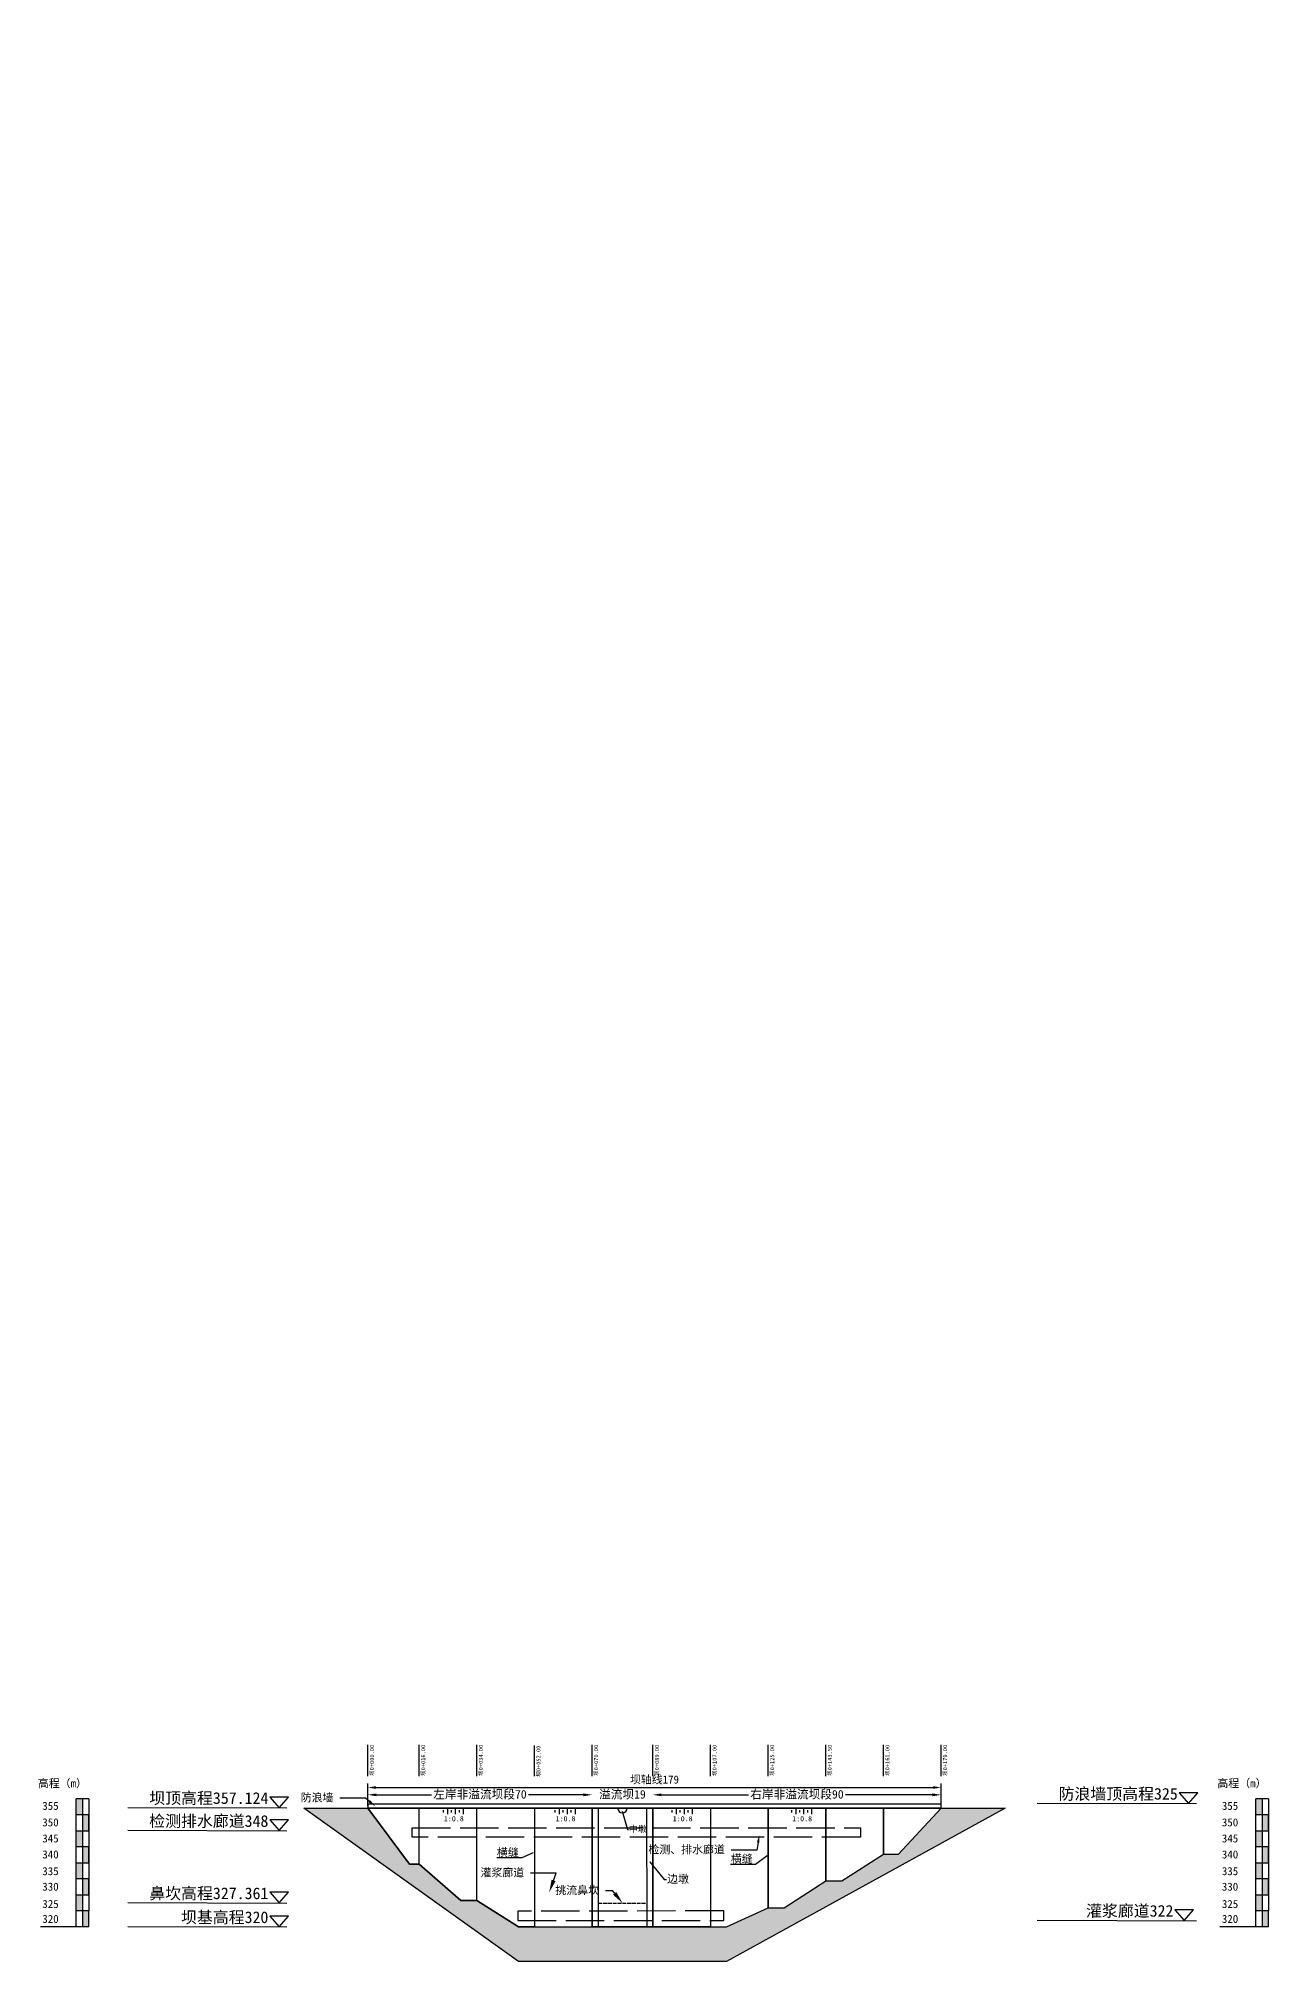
# Model space of a CAD drawing. Header units: millimetres. Extents: x 3513 to 4617, y 1446 to 11297.
# Drawn here: x 4232 to 4617, y 1549 to 2150 of the extents above; entities that cross this region are included whole.
import ezdxf
from ezdxf import colors
from ezdxf.entities.mleader import LeaderData, LeaderLine
from ezdxf.math import Vec2, Vec3

# ---------------------------------------------------------------- set-up
doc = ezdxf.new("R2010")
doc.units = ezdxf.units.MM
doc.linetypes.add('ACAD_ISO02W100', pattern=[15, 12, -3])
doc.styles.get("Standard").update_dxf_attribs({"font": 'simfang.ttf'})
doc.dimstyles.new('ISO-25', dxfattribs={"dimtxt": 2.5, "dimasz": 2.5, "dimexe": 1.25, "dimexo": 0.625, "dimtad": 1, "dimtxsty": 'Standard', "dimcen": 2.5, "dimadec": 0, "dimazin": 0, "dimtfac": 1, "dimtmove": 0, "dimatfit": 3, "dimfxl": 1, "dimarcsym": 0})
doc.dimstyles.get("Standard").update_dxf_attribs({"dimtxt": 0.18, "dimasz": 0.18, "dimexe": 0.18, "dimexo": 0.0625, "dimgap": 0.09, "dimtad": 0, "dimtih": 1, "dimtoh": 1, "dimdec": 4, "dimzin": 0, "dimdsep": 46, "dimtxsty": 'Standard', "dimcen": 0.09, "dimadec": 0, "dimazin": 0, "dimtfac": 1, "dimtdec": 4, "dimtofl": 0, "dimtmove": 0, "dimatfit": 3, "dimfxl": 1, "dimtolj": 1, "dimtzin": 0, "dimarcsym": 0})

# ---------------------------------------------------------------- blocks, each defined once
blk = doc.blocks.new('*D21')
at = {"color": 0, "lineweight": -2, "transparency": 16777216}
for p, q in [((4335.38, 1597.91), (4335.38, 1604.96)), ((4514.38, 1597.91), (4514.38, 1604.96)), ((4337.88, 1603.71), (4511.88, 1603.71))]:
    blk.add_line(p, q, dxfattribs=at)
at = {"color": 0, "transparency": 16777216}
for points in [[(4337.88, 1604.13), (4337.88, 1603.3), (4335.38, 1603.71)], [(4511.88, 1604.13), (4511.88, 1603.3), (4514.38, 1603.71)]]:
    blk.add_solid(points, dxfattribs=at)
at = {"layer": 'Defpoints', "color": 0, "transparency": 16777216}
for p in [(4514.38, 1603.71), (4335.38, 1597.28), (4514.38, 1597.28)]:
    blk.add_point(p, dxfattribs=at)
at = {"color": 0, "transparency": 16777216, "insert": (4424.88, 1606.06), "char_height": 2.5, "attachment_point": 5}
blk.add_mtext('坝轴线179', dxfattribs=at)
blk = doc.blocks.new('*D18')
at = {"color": 0, "lineweight": -2, "transparency": 16777216}
for p, q in [((4335.38, 4936.93), (4335.38, 11227.1)), ((4405.38, 4936.93), (4405.38, 11227.1)), ((4338.06, 1601.44), (4355.24, 1601.44)), ((4402.71, 1601.44), (4385.53, 1601.44))]:
    blk.add_line(p, q, dxfattribs=at)
at = {"color": 0, "transparency": 16777216}
for points in [[(4338.06, 1601.88), (4338.06, 1600.99), (4335.38, 1601.44)], [(4402.71, 1601.88), (4402.71, 1600.99), (4405.38, 1601.44)]]:
    blk.add_solid(points, dxfattribs=at)
at = {"layer": 'Defpoints', "color": 0, "transparency": 16777216}
for p in [(4335.38, 1601.44), (4335.38, 1594.69), (4405.38, 1594.69)]:
    blk.add_point(p, dxfattribs=at)
at = {"color": 0, "transparency": 16777216, "insert": (4370.38, 1601.44), "char_height": 2.6738, "attachment_point": 5}
blk.add_mtext('\\A1;{\\fSimSun|b0|i0|c134|p2;左岸非溢流坝段}70', dxfattribs=at)
blk = doc.blocks.new('*D19')
at = {"color": 0, "lineweight": -2, "transparency": 16777216}
for p, q in [((4424.38, 4936.93), (4424.38, 11227.1)), ((4514.38, 4937.18), (4514.38, 11227.1)), ((4427.06, 1601.44), (4454.24, 1601.44)), ((4511.71, 1601.44), (4484.53, 1601.44))]:
    blk.add_line(p, q, dxfattribs=at)
at = {"color": 0, "transparency": 16777216}
for points in [[(4427.06, 1601.88), (4427.06, 1600.99), (4424.38, 1601.44)], [(4511.71, 1601.88), (4511.71, 1600.99), (4514.38, 1601.44)]]:
    blk.add_solid(points, dxfattribs=at)
at = {"layer": 'Defpoints', "color": 0, "transparency": 16777216}
for p in [(4424.38, 1601.44), (4424.38, 1594.69), (4514.38, 1594.94)]:
    blk.add_point(p, dxfattribs=at)
at = {"color": 0, "transparency": 16777216, "insert": (4469.38, 1601.44), "char_height": 2.6738, "attachment_point": 5}
blk.add_mtext('\\A1;{\\fSimSun|b0|i0|c134|p2;右岸非溢流坝段}90', dxfattribs=at)
blk = doc.blocks.new('*D20')
at = {"color": 0, "lineweight": -2, "transparency": 16777216}
for p, q in [((4405.38, 4936.93), (4405.38, 11227.1)), ((4424.38, 4936.93), (4424.38, 11227.1)), ((4402.71, 1601.44), (4400.03, 1601.44)), ((4427.06, 1601.44), (4429.73, 1601.44))]:
    blk.add_line(p, q, dxfattribs=at)
at = {"color": 0, "transparency": 16777216}
for points in [[(4402.71, 1601.88), (4402.71, 1600.99), (4405.38, 1601.44)], [(4427.06, 1601.88), (4427.06, 1600.99), (4424.38, 1601.44)]]:
    blk.add_solid(points, dxfattribs=at)
at = {"layer": 'Defpoints', "color": 0, "transparency": 16777216}
for p in [(4405.38, 1601.44), (4405.38, 1594.69), (4424.38, 1594.69)]:
    blk.add_point(p, dxfattribs=at)
at = {"color": 0, "transparency": 16777216, "insert": (4414.88, 1601.44), "char_height": 2.6738, "attachment_point": 5}
blk.add_mtext('\\A1;{\\fSimSun|b0|i0|c134|p2;溢流坝}19', dxfattribs=at)

msp = doc.modelspace()

# ---------------------------------------------------------------- hatches: boundary and pattern name
h = msp.add_hatch(color=250)
h.dxf.hatch_style = 1
h.paths.add_polyline_path([(4244.26832, 1595.15931), (4246.26832, 1595.15931), (4246.26832, 1600.15931), (4244.26832, 1600.15931)])
h.paths.add_polyline_path([(4248.26832, 1595.15931), (4246.26832, 1595.15931), (4246.26832, 1590.15931), (4248.26832, 1590.15931)])
h.paths.add_polyline_path([(4246.26832, 1590.15931), (4244.26832, 1590.15931), (4244.26832, 1585.15931), (4246.26832, 1585.15931)])
h.paths.add_polyline_path([(4248.26832, 1585.15931), (4246.26832, 1585.15931), (4246.26832, 1580.15931), (4248.26832, 1580.15931)])
h.paths.add_polyline_path([(4246.26832, 1580.15931), (4244.26832, 1580.15931), (4244.26832, 1575.15931), (4246.26832, 1575.15931)])
h.paths.add_polyline_path([(4248.26832, 1575.15931), (4246.26832, 1575.15931), (4246.26832, 1570.15931), (4248.26832, 1570.15931)])
h.paths.add_polyline_path([(4246.26832, 1570.15931), (4244.26832, 1570.15931), (4244.26832, 1565.15931), (4246.26832, 1565.15931)])
h.paths.add_polyline_path([(4246.26832, 1560.15931), (4248.26832, 1560.15931), (4248.26832, 1565.15931), (4246.26832, 1565.15931)])
h = msp.add_hatch(color=250)
h.dxf.hatch_style = 1
h.paths.add_polyline_path([(4612.66411, 1595.15931), (4614.66411, 1595.15931), (4614.66411, 1600.15931), (4612.66411, 1600.15931)])
h.paths.add_polyline_path([(4616.66411, 1595.15931), (4614.66411, 1595.15931), (4614.66411, 1590.15931), (4616.66411, 1590.15931)])
h.paths.add_polyline_path([(4614.66411, 1590.15931), (4612.66411, 1590.15931), (4612.66411, 1585.15931), (4614.66411, 1585.15931)])
h.paths.add_polyline_path([(4616.66411, 1585.15931), (4614.66411, 1585.15931), (4614.66411, 1580.15931), (4616.66411, 1580.15931)])
h.paths.add_polyline_path([(4614.66411, 1580.15931), (4612.66411, 1580.15931), (4612.66411, 1575.15931), (4614.66411, 1575.15931)])
h.paths.add_polyline_path([(4616.66411, 1575.15931), (4614.66411, 1575.15931), (4614.66411, 1570.15931), (4616.66411, 1570.15931)])
h.paths.add_polyline_path([(4614.66411, 1570.15931), (4612.66411, 1570.15931), (4612.66411, 1565.15931), (4614.66411, 1565.15931)])
h.paths.add_polyline_path([(4614.66411, 1560.15931), (4616.66411, 1560.15931), (4616.66411, 1565.15931), (4614.66411, 1565.15931)])
h = msp.add_hatch()
h.set_pattern_fill('AR-CONC', color=256, scale=0.05)
h.set_pattern_definition([(50, (-16.3225, -278.026), (9.109233, -0.796954), [0.9525, -10.4775]), (355, (-16.3225, -278.026), (-1.762171, 9.552842), [0.762, -8.38203]), (100.45144, (-15.563, -278.092), (7.347062, 8.755888), [0.8095, -8.904512]), (46.1842, (-16.323, -275.486), (13.553952, -2.102116), [1.42875, -15.71625]), (96.63556, (-15.193, -275.661), (11.870207, 12.371306), [1.21425, -13.35678]), (351.18415, (-16.323, -275.486), (11.870207, 12.371306), [1.143, -12.572987]), (21, (-15.0525, -276.121), (7.58072, -5.11326), [0.9525, -10.4775]), (326, (-15.0525, -276.121), (3.090101, 9.209398), [0.762, -8.382]), (71.45144, (-14.421, -276.547), (10.670821, 4.096138), [0.8095, -8.904497]), (37.5, (-16.3225, -278.0258), (0.1544302, 4.227752), [0, -8.2804, 0, -8.509, 0, -8.41375]), (7.5, (-16.3225, -278.026), (3.340983, 5.0090287), [0, -4.8514, 0, -8.0899, 0, -3.20675]), (327.5, (-19.1546, -278.0258), (6.7795298, -0.2864372), [0, -3.175, 0, -9.906, 0, -13.1445]), (317.5, (-20.4246, -278.026), (7.406459, 1.2713246), [0, -4.1275, 0, -6.5786, 0, -9.3345])])
edge = h.paths.add_edge_path()
edge.add_line((4514.38226, 1597.28331), (4534.38226, 1597.28331))
edge.add_line((4534.38226, 1597.28331), (4447.38226, 1549.35531))
edge.add_line((4447.38226, 1549.35531), (4382.38226, 1549.35531))
edge.add_line((4382.38226, 1549.35531), (4315.38226, 1597.28331))
edge.add_line((4315.38226, 1597.28331), (4335.38226, 1597.28331))
edge.add_line((4335.38226, 1597.28331), (4348.38881, 1579.74594))
edge.add_line((4348.38881, 1579.74594), (4351.38881, 1579.74594))
edge.add_line((4351.38881, 1579.74594), (4364.38881, 1568.37306))
edge.add_line((4364.38881, 1568.37306), (4369.38881, 1568.37306))
edge.add_line((4369.38881, 1568.37306), (4382.38881, 1560.15931))
edge.add_line((4382.38881, 1560.15931), (4387.38226, 1560.15931))
edge.add_line((4387.38226, 1560.15931), (4447.37571, 1560.15931))
edge.add_line((4447.37571, 1560.15931), (4460.37571, 1566.18187))
edge.add_line((4460.37571, 1566.18187), (4465.37571, 1566.18187))
edge.add_line((4465.37571, 1566.18187), (4478.37571, 1574.5208))
edge.add_line((4478.37571, 1574.5208), (4483.37571, 1574.5208))
edge.add_line((4483.37571, 1574.5208), (4496.37571, 1582.85972))
edge.add_line((4496.37571, 1582.85972), (4501.09708, 1582.85972))
edge.add_line((4501.09708, 1582.85972), (4514.38226, 1597.28331))
edge.add_line((4514.38226, 1597.28331), (4534.38226, 1597.28331))

# ---------------------------------------------------------------- linework, layer by layer
for p, q in [((4335.38226, 1607.28331), (4335.38226, 1617.06777)), ((4351.38881, 1607.28331), (4351.38881, 1617.06777)), ((4369.3888, 1607.28331), (4369.3888, 1617.06777)), ((4387.38225, 1607.28331), (4387.38225, 1616.81112)), ((4405.38225, 1607.28331), (4405.38225, 1617.06777)), ((4424.38225, 1607.28331), (4424.38225, 1617.06777)), ((4442.38226, 1607.28331), (4442.38226, 1617.06777)), ((4460.37571, 1607.28331), (4460.37571, 1617.06777)), ((4478.37571, 1607.28331), (4478.37571, 1617.06777)), ((4496.37571, 1607.28331), (4496.37571, 1617.06777)), ((4514.38226, 1607.28331), (4514.38226, 1617.06777)), ((4244.26832, 1595.15931), (4244.26832, 1600.15931)), ((4248.26832, 1600.15931), (4244.26832, 1600.15931)), ((4246.26832, 1600.15931), (4246.26832, 1560.15931)), ((4248.26832, 1600.15931), (4248.26832, 1565.15931)), ((4310.58578, 1600.74443), (4304.76078, 1600.74443)), ((4304.76078, 1600.74443), (4307.67328, 1597.41415)), ((4307.67328, 1597.41415), (4310.58578, 1600.74443)), ((4544.38226, 1598.86234), (4594.12405, 1598.72415)), ((4594.60022, 1602.08261), (4588.77522, 1602.08261)), ((4588.77522, 1602.08261), (4591.68772, 1598.75234)), ((4591.68772, 1598.75234), (4594.60022, 1602.08261)), ((4612.66411, 1595.15931), (4612.66411, 1600.15931)), ((4616.66411, 1600.15931), (4612.66411, 1600.15931)), ((4614.66411, 1600.15931), (4614.66411, 1560.15931)), ((4616.66411, 1600.15931), (4616.66411, 1565.15931)), ((4248.26832, 1595.15931), (4244.26832, 1595.15931)), ((4244.26832, 1560.15931), (4244.26832, 1595.15931)), ((4248.26832, 1590.15931), (4248.26832, 1595.15931)), ((4260.36781, 1597.52415), (4310.10961, 1597.38597)), ((4310.58578, 1593.57517), (4304.76078, 1593.57517)), ((4304.76078, 1593.57517), (4307.67328, 1590.2449)), ((4307.67328, 1590.2449), (4310.58578, 1593.57517)), ((4382.37774, 1597.28331), (4335.38226, 1597.28331)), ((4514.38226, 1597.28331), (4335.38226, 1597.28331)), ((4358.98131, 1595.88085), (4358.98131, 1596.67372)), ((4360.19255, 1597.28331), (4360.19255, 1595.37633)), ((4361.47684, 1595.88085), (4361.47684, 1596.67372)), ((4362.68808, 1597.28331), (4362.68808, 1595.37633)), ((4363.97254, 1595.88085), (4363.97254, 1596.67372)), ((4365.18378, 1597.28331), (4365.18378, 1595.37633)), ((4393.87506, 1595.88085), (4393.87506, 1596.67372)), ((4395.0863, 1597.28331), (4395.0863, 1595.37633)), ((4396.37059, 1595.88085), (4396.37059, 1596.67372)), ((4397.58182, 1597.28331), (4397.58182, 1595.37633)), ((4398.86629, 1595.88085), (4398.86629, 1596.67372)), ((4400.07752, 1597.28331), (4400.07752, 1595.37633)), ((4430.45788, 1595.88085), (4430.45788, 1596.67372)), ((4431.66912, 1597.28331), (4431.66912, 1595.37633)), ((4432.95341, 1595.88085), (4432.95341, 1596.67372)), ((4434.16464, 1597.28331), (4434.16464, 1595.37633)), ((4435.44911, 1595.88085), (4435.44911, 1596.67372)), ((4436.66034, 1597.28331), (4436.66034, 1595.37633)), ((4514.38226, 1597.28331), (4444.38226, 1597.28331)), ((4467.75061, 1595.88085), (4467.75061, 1596.67372)), ((4468.98309, 1597.28331), (4468.98309, 1595.37633)), ((4470.24614, 1595.88085), (4470.24614, 1596.67372)), ((4471.47862, 1597.28331), (4471.47862, 1595.37633)), ((4472.74184, 1595.88085), (4472.74184, 1596.67372)), ((4473.97432, 1597.28331), (4473.97432, 1595.37633)), ((4616.66411, 1595.15931), (4612.66411, 1595.15931)), ((4612.66411, 1560.15931), (4612.66411, 1595.15931)), ((4616.66411, 1590.15931), (4616.66411, 1595.15931)), ((4244.26832, 1585.15931), (4244.26832, 1590.15931)), ((4244.26832, 1590.15931), (4248.26832, 1590.15931)), ((4260.36781, 1590.3549), (4310.10961, 1590.21671)), ((4612.66411, 1585.15931), (4612.66411, 1590.15931)), ((4612.66411, 1590.15931), (4616.66411, 1590.15931)), ((4248.26832, 1585.15931), (4244.26832, 1585.15931)), ((4244.26832, 1575.15931), (4244.26832, 1580.15931)), ((4244.26832, 1580.15931), (4248.26832, 1580.15931)), ((4248.26832, 1580.15931), (4248.26832, 1585.15931)), ((4616.66411, 1585.15931), (4612.66411, 1585.15931)), ((4612.66411, 1575.15931), (4612.66411, 1580.15931)), ((4612.66411, 1580.15931), (4616.66411, 1580.15931)), ((4616.66411, 1580.15931), (4616.66411, 1585.15931)), ((4248.26832, 1575.15931), (4244.26832, 1575.15931)), ((4248.26832, 1570.15931), (4248.26832, 1575.15931)), ((4616.66411, 1575.15931), (4612.66411, 1575.15931)), ((4616.66411, 1570.15931), (4616.66411, 1575.15931)), ((4244.26832, 1565.15931), (4244.26832, 1570.15931)), ((4244.26832, 1570.15931), (4248.26832, 1570.15931)), ((4310.58578, 1570.99247), (4304.76078, 1570.99247)), ((4304.76078, 1570.99247), (4307.67328, 1567.6622)), ((4307.67328, 1567.6622), (4310.58578, 1570.99247)), ((4612.66411, 1565.15931), (4612.66411, 1570.15931)), ((4612.66411, 1570.15931), (4616.66411, 1570.15931)), ((4248.26832, 1565.15931), (4244.26832, 1565.15931)), ((4248.26832, 1560.15931), (4248.26832, 1565.15931)), ((4260.36781, 1567.7722), (4310.10961, 1567.63401)), ((4310.58578, 1563.51753), (4304.76078, 1563.51753)), ((4304.76078, 1563.51753), (4307.67328, 1560.18726)), ((4307.67328, 1560.18726), (4310.58578, 1563.51753)), ((4544.38226, 1562.22905), (4594.12405, 1562.09086)), ((4593.24049, 1565.51777), (4587.41549, 1565.51777)), ((4587.41549, 1565.51777), (4590.32799, 1562.1875)), ((4590.32799, 1562.1875), (4593.24049, 1565.51777)), ((4616.66411, 1565.15931), (4612.66411, 1565.15931)), ((4616.66411, 1560.15931), (4616.66411, 1565.15931)), ((4248.26832, 1560.15931), (4233.09642, 1560.15931)), ((4260.36781, 1560.29726), (4310.10961, 1560.15907)), ((4616.66411, 1560.15931), (4601.49221, 1560.15931))]:
    msp.add_line(p, q)
at = {"linetype": 'ACAD_ISO02W100', "ltscale": 0.1}
msp.add_line((4407.35982, 1567.63401), (4422.44522, 1567.63401), dxfattribs=at)
for points in [[(4514.38226, 1597.28331), (4514.38226, 1598.48331), (4335.38226, 1598.48331), (4335.38226, 1597.28331), (4514.38226, 1597.28331)], [(4514.38226, 1597.28331), (4534.38226, 1597.28331), (4447.38226, 1549.35531), (4382.38226, 1549.35531), (4315.38226, 1597.28331), (4335.38226, 1597.28331), (4348.38881, 1579.74594), (4351.38881, 1579.74594), (4364.38881, 1568.37306), (4369.38881, 1568.37306), (4382.38881, 1560.15931), (4387.38226, 1560.15931), (4447.37571, 1560.15931), (4460.37571, 1566.18187), (4465.37571, 1566.18187), (4478.37571, 1574.5208), (4483.37571, 1574.5208), (4496.37571, 1582.85972), (4501.09708, 1582.85972), (4514.38226, 1597.28331), (4534.38226, 1597.28331)], [(4351.38881, 1579.74594), (4348.38881, 1579.74594), (4335.38226, 1597.28331)], [(4369.38881, 1568.37306), (4364.38881, 1568.37306), (4351.38881, 1579.74594), (4351.38881, 1597.28331), (4369.38881, 1597.28331)], [(4387.38226, 1597.28331), (4387.38226, 1560.15931), (4382.38881, 1560.15931), (4369.38881, 1568.37306), (4369.38881, 1597.28331), (4387.38226, 1597.28331)], [(4424.38226, 1597.28331), (4424.38226, 1560.15931), (4405.38226, 1560.15931), (4405.38226, 1597.28331)], [(4407.38226, 1597.28331), (4405.38226, 1597.28331), (4405.38226, 1560.15931), (4407.35417, 1560.15931), (4407.38226, 1597.28331)], [(4424.38226, 1597.28331), (4422.38226, 1597.28331), (4422.46109, 1560.15931), (4424.38226, 1560.15931), (4424.38226, 1597.28331)], [(4424.38226, 1597.28331), (4424.38226, 1567.58331)], [(4442.38226, 1597.28331), (4442.38268, 1560.15931), (4447.37571, 1560.15931), (4460.37571, 1566.18187), (4460.37571, 1597.28331), (4442.38226, 1597.28331)], [(4460.37571, 1597.28331), (4460.37571, 1566.18187), (4465.37571, 1566.18187), (4478.37571, 1574.5208), (4478.37571, 1597.28331), (4460.37571, 1597.28331)], [(4478.37571, 1597.28331), (4478.37571, 1574.5208), (4483.37571, 1574.5208), (4496.37571, 1582.85972), (4496.37571, 1597.28331), (4478.37571, 1597.28331)], [(4496.37571, 1597.28331), (4496.37571, 1582.85972), (4501.09708, 1582.85972), (4514.38226, 1597.28331), (4496.37571, 1597.28331)]]:
    msp.add_lwpolyline(points)
for points in [[(4405.38226, 1597.28331), (4387.38226, 1597.28331), (4387.38226, 1560.15931), (4405.38226, 1560.15931)], [(4424.38226, 1597.28331), (4442.38226, 1597.28331), (4442.38268, 1560.15931), (4424.38226, 1560.15931)]]:
    msp.add_lwpolyline(points, close=True)
at = {"linetype": 'ACAD_ISO02W100'}
msp.add_lwpolyline([(4489.18014, 1591.15931), (4489.18014, 1588.15931), (4349.18014, 1588.15931), (4349.18014, 1591.15931), (4489.18014, 1591.15931)], dxfattribs=at)
msp.add_lwpolyline([(4446.49906, 1565.15934), (4382.16084, 1565.10072), (4382.16084, 1562.15923), (4446.49906, 1562.15934)], close=True, dxfattribs=at)
msp.add_arc((4414.88226, 1597.28331), 1.5, 180, 0)

# ---------------------------------------------------------------- texts
at = {"char_height": 1.2770512, "attachment_point": 4, "rotation": 90}
for s, insert in [('{\\fSimSun|b0|i0|c134|p2;坝}0+000.00', (4336.71215, 1607.28331, -258483.46378)), ('{\\fSimSun|b0|i0|c134|p2;坝}0+016.00', (4352.7187, 1607.28331, -258483.46378)), ('{\\fSimSun|b0|i0|c134|p2;坝}0+034.00', (4370.7187, 1607.28331, -258483.46378)), ('{\\fSimSun|b0|i0|c134|p2;坝}0+052.00', (4388.71215, 1607.02667, -258483.46378)), ('{\\fSimSun|b0|i0|c134|p2;坝}0+070.00', (4406.71214, 1607.28331, -258483.46378)), ('{\\fSimSun|b0|i0|c134|p2;坝}0+089.00', (4425.71214, 1607.28331, -258483.46378)), ('{\\fSimSun|b0|i0|c134|p2;坝}0+107.00', (4443.71216, 1607.28331, -258483.46378)), ('{\\fSimSun|b0|i0|c134|p2;坝}0+125.00', (4461.70561, 1607.28331, -258483.46378)), ('{\\fSimSun|b0|i0|c134|p2;坝}0+143.50', (4479.7056, 1607.28331, -258483.46378)), ('{\\fSimSun|b0|i0|c134|p2;坝}0+161.00', (4497.7056, 1607.28331, -258483.46378)), ('{\\fSimSun|b0|i0|c134|p2;坝}0+179.00', (4515.71215, 1607.28331, -258483.46378))]:
    msp.add_mtext_dynamic_manual_height_columns(s, width=20.0276821, gutter_width=0.64103, heights=[9.45651], dxfattribs=dict(at, insert=insert))
for s, width, gutter_width, heights, insert, char_height, attachment_point in [('{\\fSimSun|b0|i0|c134|p2;高程（m）}', 19.8675414, 12.5, [0], (4232.29697, 1606.28543), 2.5, 1), ('{\\fSimSun|b0|i0|c134|p2;防浪墙顶高程325}', 42.5425001, 15.625, [0], (4588.32179, 1603.58017), 3.640625, 3), ('{\\fSimSun|b0|i0|c134|p2;高程（m）}', 19.8675414, 12.5, [0], (4600.69276, 1606.28543), 2.5, 1), ('355', 4.1681494, 12.5, [0], (4233.69829, 1599.23823), 2.5, 1), ('{\\fSimSun|b0|i0|c134|p2;坝顶高程357.124}', 42.5425001, 15.625, [0], (4304.30734, 1602.24198), 3.640625, 3), ('355', 4.1681494, 12.5, [0], (4602.09409, 1599.23823), 2.5, 1), ('350', 4.1681494, 12.5, [0], (4233.69829, 1594.0797), 2.5, 1), ('{\\fSimSun|b0|i0|c134|p2;检测排水廊道348}', 42.5425001, 15.625, [0], (4304.30734, 1595.07273), 3.640625, 3), ('1:0.8', 4.9398743, 0.8, [0], (4365.33947, 1594.7606), 1.59376, 3), ('1:0.8', 4.9398743, 0.8, [0], (4400.23322, 1594.7606), 1.59376, 3), ('1:0.8', 4.9398743, 0.8, [0], (4436.81604, 1594.7606), 1.59376, 3), ('1:0.8', 4.9398743, 0.8, [0], (4474.10877, 1594.7606), 1.59376, 3), ('350', 4.1681494, 12.5, [0], (4602.09409, 1594.0797), 2.5, 1), ('345', 4.1681494, 12.5, [0], (4233.69829, 1589.06781), 2.5, 1), ('345', 4.1681494, 12.5, [0], (4602.09409, 1589.06781), 2.5, 1), ('340', 4.1681494, 12.5, [0], (4233.69829, 1584.05592), 2.5, 1), ('340', 4.1681494, 12.5, [0], (4602.09409, 1584.05592), 2.5, 1), ('335', 4.1681494, 12.5, [0], (4233.69829, 1578.83887), 2.5, 1), ('330', 4.1681494, 12.5, [0], (4233.69829, 1573.98747), 2.5, 1), ('335', 4.1681494, 12.5, [0], (4602.09409, 1578.83887), 2.5, 1), ('330', 4.1681494, 12.5, [0], (4602.09409, 1573.98747), 2.5, 1), ('325', 4.1681494, 12.5, [1.42935], (4233.69829, 1568.58477), 2.5, 1), ('{\\fSimSun|b0|i0|c134|p2;鼻坎高程327.361}', 42.5425001, 15.625, [0], (4304.30734, 1572.49003), 3.640625, 3), ('325', 4.1681494, 12.5, [1.42935], (4602.09409, 1568.58477), 2.5, 1), ('320', 4.1681494, 12.5, [0], (4233.69829, 1563.91713), 2.5, 1), ('{\\fSimSun|b0|i0|c134|p2;坝基高程320}', 42.5425001, 15.625, [0], (4304.30734, 1565.01509), 3.640625, 3), ('{\\fSimSun|b0|i0|c134|p2;灌浆廊道322}', 42.5425001, 15.625, [0], (4586.96206, 1567.01533), 3.640625, 3), ('320', 4.1681494, 12.5, [0], (4602.09409, 1563.91713), 2.5, 1)]:
    msp.add_mtext_dynamic_manual_height_columns(s, width=width, gutter_width=gutter_width, heights=heights, dxfattribs=dict(insert=insert, char_height=char_height, attachment_point=attachment_point))

# ---------------------------------------------------------------- dimensions: what is measured, and where the dimension line sits
for base, p1, p2, text, picture, middle in [((4335.38217, 1601.43909), (4405.38216, 1594.68884), (4335.38217, 1594.68884), '{\\fSimSun|b0|i0|c134|p2;左岸非溢流坝段}70', '*D18', (4370.38217, 1601.43909)), ((4405.38216, 1601.43535), (4424.38216, 1594.68884), (4405.38216, 1594.68884), '{\\fSimSun|b0|i0|c134|p2;溢流坝}19', '*D20', (4414.88216, 1601.43535)), ((4424.38216, 1601.43535), (4514.38226, 1594.93714), (4424.38216, 1594.68884), '{\\fSimSun|b0|i0|c134|p2;右岸非溢流坝段}90', '*D19', (4469.38221, 1601.43535))]:
    dim = msp.add_linear_dim(base=base, p1=p1, p2=p2, angle=180, text=text, dimstyle='Standard', override={"dimscale": 53475.905951, "dimtxt": 5e-05, "dimasz": 5e-05, "dimgap": 0})
    dim.commit()
    dim.dimension.update_dxf_attribs({"geometry": picture, "text_midpoint": middle})
dim = msp.add_linear_dim(base=(4514.38226, 1603.71238), p1=(4335.38226, 1597.28331), p2=(4514.38226, 1597.28331), angle=180, text='坝轴线<>', dimstyle='ISO-25')
dim.commit()
dim.dimension.update_dxf_attribs({"geometry": '*D21', "text_midpoint": (4424.88226, 1606.05881)})

# ---------------------------------------------------------------- leaders
ml = msp.add_multileader_mtext('Standard')
ml.set_content('{\\fSimSun|b0|i0|c134|p2;防浪墙}', color=256)
ml.set_leader_properties()
ml.build(insert=Vec2(0, 0))
ml.multileader.update_dxf_attribs({"arrow_head_size": 2.5})
ctx = ml.context
ctx.base_point, ctx.char_height, ctx.arrow_head_size, ctx.plane_origin = Vec3(4312.43373, 1600.41892), 2.5, 2.5, Vec3(4337.7123, 1597.84413)
ctx.text_align_type = 2
notes = []
notes.append((ctx, [(0, (1, 1, 0), (4334.64322, 1600.41892), (-1, 0), 8, [(0, [(4337.7123, 1597.84413)], 0, [])])]))
ctx.mtext.insert, ctx.mtext.alignment, ctx.mtext.flow_direction = Vec3(4324.64322, 1601.8435), 3, 5
ml = msp.add_multileader_mtext('Standard')
ml.set_content('{\\fSimSun|b0|i0|c134|p2;中墩}', color=256)
ml.set_leader_properties()
ml.build(insert=Vec2(0, 0))
ml.multileader.update_dxf_attribs({"text_right_attachment_type": 6, "dogleg_length": 0.36, "arrow_head_size": 0.17821})
ctx = ml.context
ctx.base_point, ctx.char_height, ctx.arrow_head_size, ctx.landing_gap_size, ctx.plane_origin = Vec3(4416.79846, 1590.60619, -513467.61017), 1.9801205, 0.17821, 0.08911, Vec3(4409.51411, 1605.53019, -513467.61017)
ctx.right_attachment = 6
notes.append((ctx, [(0, (1, 1, 0), (4416.44204, 1590.60619, -513467.61017), (1, 0), 0.35642, [(0, [(4414.73678, 1596.50742, -513467.61017)], 0, [])])]))
ctx.mtext.insert, ctx.mtext.flow_direction = Vec3(4416.88757, 1591.73453, -513467.61017), 5
ml = msp.add_multileader_mtext('Standard')
ml.set_content('{\\fSimSun|b0|i0|c134|p2;检测、排水廊道}', color=256)
ml.set_leader_properties()
ml.build(insert=Vec2(0, 0))
ml.multileader.update_dxf_attribs({"arrow_head_size": 2.5})
ctx = ml.context
ctx.base_point, ctx.char_height, ctx.arrow_head_size, ctx.plane_origin = Vec3(4420.15281, 1584.17346), 2.5, 2.5, Vec3(4457.6836, 1589.01847)
ctx.text_align_type = 2
notes.append((ctx, [(0, (1, 1, 0), (4456.87348, 1584.17346), (-1, 0), 8, [(0, [(4457.6836, 1589.01847)], 0, [])])]))
ctx.mtext.insert, ctx.mtext.alignment, ctx.mtext.flow_direction = Vec3(4446.87348, 1585.60503), 3, 5
ml = msp.add_multileader_mtext('Standard')
ml.set_content('{\\fSimSun|b0|i0|c134|p2;横缝}', color=256)
ml.set_leader_properties()
ml.build(insert=Vec2(0, 0))
ml.multileader.update_dxf_attribs({"text_right_attachment_type": 6, "dogleg_length": 0.36, "arrow_head_size": 0.39114})
ctx = ml.context
ctx.base_point, ctx.char_height, ctx.arrow_head_size, ctx.landing_gap_size, ctx.plane_origin = Vec3(4375.42389, 1583.26997), 2.5, 0.39114, 0.19557, Vec3(4390.9868, 1601.36417)
ctx.right_attachment, ctx.text_align_type = 6, 2
notes.append((ctx, [(0, (1, 1, 0), (4383.48278, 1581.70154), (-1, 0), 0.78228, [(0, [(4387.38226, 1583.46058)], 0, [])])]))
ctx.mtext.insert, ctx.mtext.alignment, ctx.mtext.flow_direction = Vec3(4382.50494, 1584.70154), 3, 5
ml = msp.add_multileader_mtext('Standard')
ml.set_content('{\\fSimSun|b0|i0|c134|p2;边墩}', color=256)
ml.set_leader_properties()
ml.build(insert=Vec2(0, 0))
ml.multileader.update_dxf_attribs({"text_right_attachment_type": 6, "dogleg_length": 0.36, "arrow_head_size": 0.36063})
ctx = ml.context
ctx.base_point, ctx.char_height, ctx.arrow_head_size, ctx.landing_gap_size, ctx.plane_origin = Vec3(4428.64777, 1575.0134), 2.5, 0.36063, 0.18032, Vec3(4411.31311, 1602.72179)
ctx.right_attachment = 6
notes.append((ctx, [(0, (1, 1, 0), (4427.9265, 1575.0134), (1, 0), 0.72127, [(0, [(4423.22357, 1580.77564)], 0, [])])]))
ctx.mtext.insert, ctx.mtext.flow_direction = Vec3(4428.82808, 1576.431), 5
ml = msp.add_multileader_mtext('Standard')
ml.set_content('{\\fSimSun|b0|i0|c134|p2;横缝}', color=256)
ml.set_leader_properties()
ml.build(insert=Vec2(0, 0))
ml.multileader.update_dxf_attribs({"text_right_attachment_type": 6, "dogleg_length": 0.36, "arrow_head_size": 0.33874})
ctx = ml.context
ctx.base_point, ctx.char_height, ctx.arrow_head_size, ctx.landing_gap_size, ctx.plane_origin = Vec3(4448.50363, 1581.25333), 2.5, 0.33874, 0.16937, Vec3(4462.90407, 1596.71345)
ctx.right_attachment, ctx.text_align_type = 6, 2
notes.append((ctx, [(0, (1, 1, 0), (4456.40533, 1579.68489), (-1, 0), 0.67748, [(0, [(4460.37571, 1582.58707)], 0, [])])]))
ctx.mtext.insert, ctx.mtext.alignment, ctx.mtext.flow_direction = Vec3(4455.55848, 1582.68489), 3, 5
ml = msp.add_multileader_mtext('Standard')
ml.set_content('灌浆廊道', color=256)
ml.set_leader_properties()
ml.build(insert=Vec2(0, 0))
ctx = ml.context
ctx.base_point, ctx.char_height, ctx.plane_origin = Vec3(4368.1277, 1576.94966), 2.5, Vec3(4392.00148, 1570.94621)
ctx.text_align_type = 2
notes.append((ctx, [(0, (1, 1, 0), (4394.19913, 1576.94966), (-1, 0), 8, [(0, [(4392.00148, 1570.94621)], 0, [])])]))
ctx.mtext.insert, ctx.mtext.alignment, ctx.mtext.flow_direction = Vec3(4384.19913, 1578.39966), 3, 5
ml = msp.add_multileader_mtext('Standard')
ml.set_content('挑流鼻坎', color=256)
ml.set_leader_properties()
ml.build(insert=Vec2(0, 0))
ctx = ml.context
ctx.base_point, ctx.char_height, ctx.plane_origin = Vec3(4391.46632, 1571.42686), 2.5, Vec3(4414.95539, 1563.74951)
ctx.text_align_type = 2
notes.append((ctx, [(0, (1, 1, 0), (4411.84798, 1571.42686), (-1, 0), 2.28166, [(0, [(4414.95539, 1567.55351)], 0, [])])]))
ctx.mtext.insert, ctx.mtext.alignment, ctx.mtext.flow_direction = Vec3(4407.56632, 1572.89114), 3, 5
for ctx, leaders in notes:
    for number, flags, end, landing, length, lines in leaders:
        leader = LeaderData()
        leader.index, (leader.has_last_leader_line, leader.has_dogleg_vector, leader.attachment_direction) = number, flags
        leader.last_leader_point, leader.dogleg_vector, leader.dogleg_length = Vec3(end), Vec3(landing), length
        for number, points, colour, breaks in lines:
            line = LeaderLine()
            line.index, line.vertices, line.color, line.breaks = number, Vec3.list(points), colors.encode_raw_color(colour), breaks
            leader.lines.append(line)
        ctx.leaders.append(leader)

doc.saveas('drawing.dxf')
